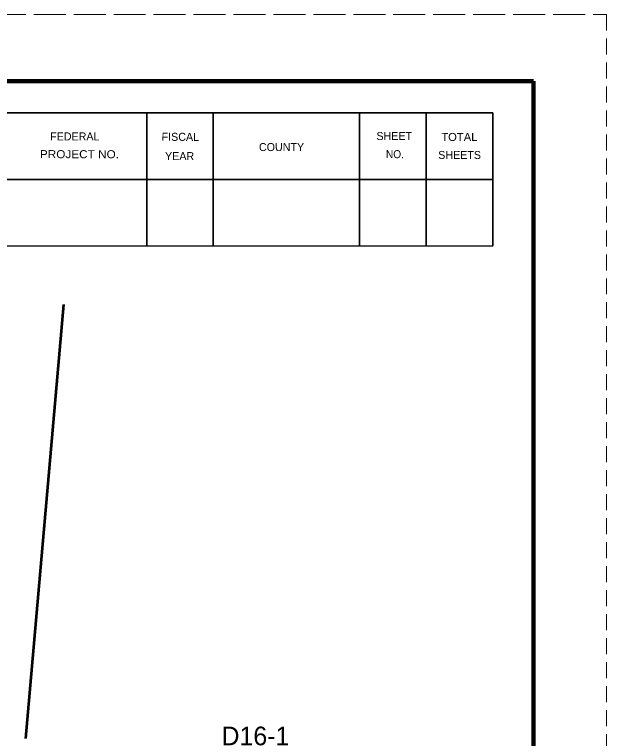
# Model space of a CAD drawing. Extents: x -106890 to -106210, y -32702 to -32262.
# Drawn here: x -106298.8 to -106209.9, y -32370.2 to -32261.6 of the extents above; entities that cross this region are included whole.
import ezdxf
from ezdxf.enums import TextEntityAlignment as Align

# ---------------------------------------------------------------- set-up
doc = ezdxf.new("R2010")
doc.units = 0
doc.header["$LTSCALE"] = 0.8
doc.linetypes.add('LONG_DASHED', pattern=[7.5, 6, -1.5])
doc.linetypes.add('MEDIUM_DASHED', pattern=[4.5, 3, -1.5])
doc.layers.add('1', color=7, linetype='Continuous', lineweight=53)
doc.layers.add('61', color=7, linetype='Continuous', lineweight=35)

msp = doc.modelspace()

# ---------------------------------------------------------------- linework, layer by layer
at = {"layer": '1', "linetype": 'MEDIUM_DASHED', "lineweight": 13}
msp.add_line((-106209.8684, -32261.5844), (-106209.8884, -32701.6044), dxfattribs=at)
at = {"layer": '1'}
msp.add_line((-106297.0673, -32370.2492), (-106291.3686, -32305.1113), dxfattribs=at)
at = {"layer": '61', "linetype": 'LONG_DASHED', "lineweight": 13}
msp.add_line((-106889.8884, -32261.5844), (-106209.8684, -32261.5844), dxfattribs=at)
at = {"layer": '61', "lineweight": 158}
msp.add_line((-106220.8484, -32271.5844), (-106220.8284, -32691.6244), dxfattribs=at)
at = {"layer": '61'}
for p, q in [((-106278.9284, -32276.3444), (-106278.9284, -32296.3444)), ((-106268.9284, -32276.3444), (-106268.9284, -32296.3444)), ((-106246.9484, -32276.3244), (-106246.9484, -32296.3244)), ((-106236.9484, -32276.3244), (-106236.9484, -32296.3244)), ((-106226.9284, -32286.3644), (-106334.9484, -32286.3444))]:
    msp.add_line(p, q, dxfattribs=at)
at = {"layer": '61', "lineweight": 158}
msp.add_lwpolyline([(-106220.8484, -32271.5844), (-106859.8884, -32271.5844), (-106859.8884, -32691.6044)], dxfattribs=at)
at = {"layer": '61'}
for points in [[(-106226.9484, -32276.3244), (-106334.9284, -32276.3444), (-106334.9284, -32296.3444)], [(-106226.9484, -32276.3244), (-106226.9484, -32296.3244), (-106334.9284, -32296.3444)]]:
    msp.add_lwpolyline(points, dxfattribs=at)

# ---------------------------------------------------------------- texts
at = {"layer": '1'}
msp.add_text('D16-1', height=2.8, dxfattribs=at).set_placement((-106262.5988, -32371.2615), align=Align.CENTER)
at = {"layer": '61'}
for s, rotation, p in [('FEDERAL', 0.007, (-106293.4284, -32280.4844)), ('FISCAL', 359.942, (-106276.6884, -32280.5444)), ('SHEET', 0.059, (-106244.4284, -32280.4244)), ('COUNTY', 0.069, (-106262.0684, -32282.0844)), ('SHEETS', 359.959, (-106235.1484, -32283.2644)), ('YEAR', 0.105, (-106276.1684, -32283.4444))]:
    msp.add_text(s, height=1.201, rotation=rotation, dxfattribs=at).set_placement(p)
for s, rotation, width, p in [('TOTAL', 359.926, 1.05, (-106234.6884, -32280.5644)), ('PROJECT NO.', 359.922, 1.1, (-106294.9684, -32283.1444)), ('NO.', 359.852, 0.95, (-106243.0084, -32283.1444))]:
    msp.add_text(s, height=1.201, rotation=rotation, dxfattribs=dict(at, width=width)).set_placement(p)

doc.saveas('drawing.dxf')
